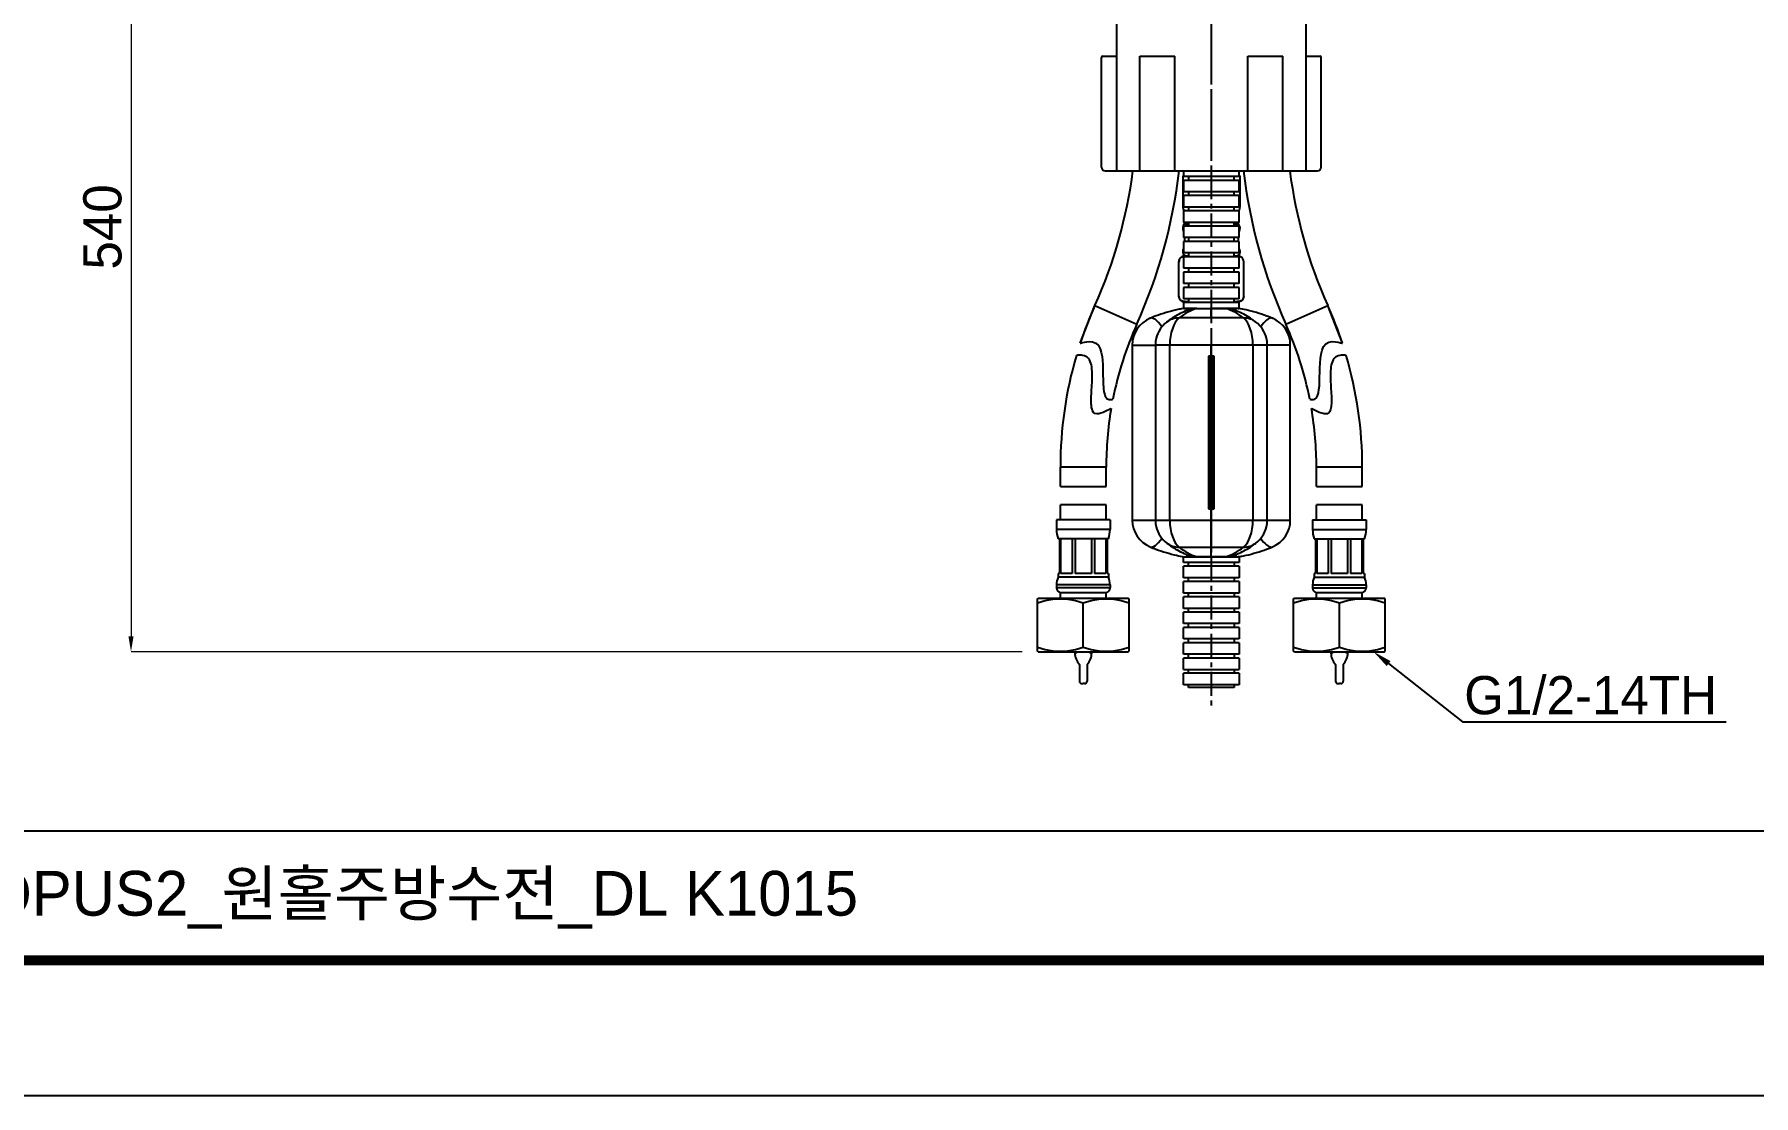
# Model space of a CAD drawing. Extents: x 0 to 1128, y 0 to 827.
# Drawn here: x 412.4 to 862.2, y 0 to 277.7 of the extents above; entities that cross this region are included whole.
import ezdxf
from ezdxf import colors
from ezdxf.entities.mleader import LeaderData, LeaderLine
from ezdxf.math import Vec2, Vec3

# ---------------------------------------------------------------- set-up
doc = ezdxf.new("R2010")
doc.units = 0
doc.header["$LTSCALE"] = 10
doc.header["$MEASUREMENT"] = 0
doc.header["$PDMODE"] = 3
doc.header["$PDSIZE"] = -10
doc.linetypes.add('CENTER', pattern=[2, 1.25, -0.25, 0.25, -0.25])
doc.layers.get('0').update_dxf_attribs({"linetype": 'CONTINUOUS'})
doc.layers.get('DEFPOINTS').update_dxf_attribs({"linetype": 'CONTINUOUS'})
for name, color, linetype in [('1', 7, 'CONTINUOUS'), ('DEF_LAYER_ASSEM_MEMBER', 7, 'CONTINUOUS'), ('Layer3', 2, 'CONTINUOUS')]:
    doc.layers.add(name, color=color, linetype=linetype)
doc.layers.add('외형선', color=3, linetype='CONTINUOUS', lineweight=35)
doc.styles.add('Daelim Dimension', font='')
doc.styles.get("Standard").update_dxf_attribs({"font": ''})
doc.styles.get('Daelim Dimension').set_extended_font_data('나눔고딕')
doc.styles.get('Standard').set_extended_font_data('GulimChe')
doc.dimstyles.new('DEFAULT', dxfattribs={"dimscale": 2, "dimtxt": 2, "dimasz": 2, "dimexe": 0, "dimexo": 2, "dimgap": 1, "dimtad": 1, "dimdec": 0, "dimzin": 9, "dimdsep": 46, "dimtxsty": 'Daelim Dimension', "dimcen": 0.5, "dimclrd": 5, "dimclre": 5, "dimclrt": 256, "dimadec": 1, "dimazin": 0, "dimtfac": 1, "dimtdec": 0, "dimtix": 1, "dimtmove": 0, "dimatfit": 3, "dimfxl": 1, "dimtolj": 1, "dimtzin": 1, "dimlwd": 9, "dimlwe": 9, "dimarcsym": 0})

# ---------------------------------------------------------------- blocks, each defined once
blk = doc.blocks.new('*D5')
at = {"color": 5, "lineweight": 9, "ltscale": 0.5, "transparency": 16777216}
for p, q in [((461.3, 338.47), (437.66, 338.47)), ((437.66, 334.47), (437.66, 120.15)), ((670.79, 116.15), (437.66, 116.15))]:
    blk.add_line(p, q, dxfattribs=at)
at = {"color": 5, "ltscale": 0.5, "transparency": 16777216}
for points in [[(436.99, 334.47), (438.32, 334.47), (437.66, 338.47)], [(436.99, 120.15), (438.32, 120.15), (437.66, 116.15)]]:
    blk.add_solid(points, dxfattribs=at)
at = {"layer": 'DEFPOINTS', "color": 0, "ltscale": 0.5, "transparency": 16777216}
for p in [(465.3, 338.47), (437.66, 116.15), (674.79, 116.15)]:
    blk.add_point(p, dxfattribs=at)
at = {"color": 7, "ltscale": 0.5, "transparency": 16777216, "insert": (430.23, 227.31), "char_height": 10, "attachment_point": 5, "rotation": 90, "style": 'Daelim Dimension'}
blk.add_mtext('\\A1;540', dxfattribs=at)

msp = doc.modelspace()

# ---------------------------------------------------------------- linework, layer by layer
at = {"color": 1, "linetype": 'CENTER', "ltscale": 0.5}
msp.add_line((720.29, 480.86), (720.29, 101.77), dxfattribs=at)
at = {"color": 0}
for p, q in [((701.61, 241.97), (701.61, 271.97)), ((710.71, 241.97), (710.71, 271.97)), ((729.88, 241.97), (729.88, 271.97)), ((738.97, 241.97), (738.97, 271.97))]:
    msp.add_line(p, q, dxfattribs=at)
at = {"color": 7, "linetype": 'Continuous'}
for p, q in [((680.79, 159.43), (692.79, 159.43)), ((747.79, 159.43), (759.79, 159.43)), ((692.79, 154.55), (680.79, 154.55)), ((759.79, 154.55), (747.79, 154.55)), ((684.59, 115.83), (684.79, 115.83)), ((685.79, 112.83), (685.79, 108.43)), ((687.79, 112.83), (687.79, 108.43)), ((688.99, 115.83), (688.79, 115.83)), ((751.59, 115.83), (751.79, 115.83)), ((752.79, 112.83), (752.79, 108.43)), ((754.79, 112.83), (754.79, 108.43)), ((755.99, 115.83), (755.79, 115.83)), ((686.39, 107.83), (686.79, 107.83)), ((687.19, 107.83), (686.79, 107.83)), ((753.39, 107.83), (753.79, 107.83)), ((754.19, 107.83), (753.79, 107.83))]:
    msp.add_line(p, q, dxfattribs=at)
at = {"ltscale": 0.5}
for p, q in [((712.99, 111.5), (727.59, 111.5)), ((726.29, 106.77), (714.29, 106.77))]:
    msp.add_line(p, q, dxfattribs=at)
at = {"color": 5}
msp.add_line((18.14, 69.28), (926.74, 69.28), dxfattribs=at)
at = {"ltscale": 0.5}
msp.add_lwpolyline([(0, 0), (1128.4, 0), (1128.4, 826.8), (0, 826.8)], close=True, dxfattribs=at)
at = {"color": 5, "linetype": 'ByBlock', "lineweight": 200, "const_width": 2.6}
msp.add_lwpolyline([(18.14, 35.4), (1110.14, 35.4), (1110.14, 807.6), (18.14, 807.6)], close=True, dxfattribs=at)
at = {"color": 7, "linetype": 'Continuous'}
for centre, radius, start, end in [((688.94, 115.83), 4.35, 180, 223.6028), ((684.79, 116.23), 0.4, 270, 0), ((684.64, 115.83), 4.35, 316.3972, 0), ((688.79, 116.23), 0.4, 180, 270), ((755.94, 115.83), 4.35, 180, 223.6028), ((751.79, 116.23), 0.4, 270, 0), ((751.64, 115.83), 4.35, 316.3972, 0), ((755.79, 116.23), 0.4, 180, 270), ((686.39, 108.43), 0.6, 180, 270), ((687.19, 108.43), 0.6, 270, 0), ((753.39, 108.43), 0.6, 180, 270), ((754.19, 108.43), 0.6, 270, 0)]:
    msp.add_arc(centre, radius, start, end, dxfattribs=at)
at = {"layer": '1', "color": 7, "linetype": 'Continuous'}
for p, q in [((712.81, 240.68), (712.81, 232.68)), ((712.81, 240.68), (712.99, 240.68)), ((712.99, 241.97), (712.99, 240.5)), ((727.59, 240.5), (712.99, 240.5)), ((712.99, 239.5), (712.99, 236.5)), ((727.59, 239.5), (712.99, 239.5)), ((714.29, 240.5), (714.29, 239.5)), ((726.29, 239.5), (726.29, 240.5)), ((727.59, 240.5), (727.59, 241.97)), ((727.59, 240.68), (727.81, 240.68)), ((727.59, 236.5), (727.59, 239.5)), ((727.81, 232.68), (727.81, 240.68)), ((727.59, 236.5), (712.99, 236.5)), ((712.99, 235.5), (712.99, 232.5)), ((727.59, 235.5), (712.99, 235.5)), ((714.29, 236.5), (714.29, 235.5)), ((726.29, 235.5), (726.29, 236.5)), ((727.59, 232.5), (727.59, 235.5)), ((712.81, 232.68), (712.99, 232.68)), ((727.59, 232.5), (712.99, 232.5)), ((712.99, 231.5), (712.99, 228.5)), ((727.59, 231.5), (712.99, 231.5)), ((714.29, 232.5), (714.29, 231.5)), ((726.29, 231.5), (726.29, 232.5)), ((727.59, 232.68), (727.81, 232.68)), ((727.59, 228.5), (727.59, 231.5)), ((727.59, 228.5), (712.99, 228.5)), ((712.99, 227.5), (712.99, 224.5)), ((727.59, 227.5), (712.99, 227.5)), ((713.25, 228.5), (713.25, 228.1)), ((713.25, 228.1), (714.29, 228.1)), ((714.29, 228.5), (714.29, 227.5)), ((726.29, 227.5), (726.29, 228.5)), ((726.29, 228.1), (727.38, 228.1)), ((727.38, 228.1), (727.38, 228.5)), ((727.59, 224.5), (727.59, 227.5)), ((727.59, 224.5), (712.99, 224.5)), ((712.99, 223.5), (712.99, 220.5)), ((727.59, 223.5), (712.99, 223.5)), ((727.59, 220.5), (712.99, 220.5)), ((713.25, 224.5), (713.25, 223.5)), ((714.29, 224.5), (714.29, 223.5)), ((714.29, 220.5), (714.29, 219.5)), ((726.29, 223.5), (726.29, 224.5)), ((726.29, 219.5), (726.29, 220.5)), ((727.38, 223.5), (727.38, 224.5)), ((727.59, 220.5), (727.59, 223.5)), ((711.79, 218.21), (711.82, 218.21)), ((712.99, 219.5), (712.99, 216.5)), ((727.59, 219.5), (712.99, 219.5)), ((727.59, 216.5), (712.99, 216.5)), ((714.29, 219.68), (713.29, 219.68)), ((714.29, 216.5), (714.29, 215.5)), ((727.29, 219.68), (726.29, 219.68)), ((726.29, 215.5), (726.29, 216.5)), ((727.59, 216.5), (727.59, 219.5)), ((728.77, 209.18), (728.77, 218.21)), ((728.77, 218.21), (728.77, 218.21)), ((712.99, 215.5), (712.99, 212.5)), ((727.59, 215.5), (712.99, 215.5)), ((727.59, 212.5), (712.99, 212.5)), ((712.99, 211.5), (712.99, 208.5)), ((727.59, 211.5), (712.99, 211.5)), ((714.29, 212.5), (714.29, 211.5)), ((726.29, 211.5), (726.29, 212.5)), ((727.59, 212.5), (727.59, 215.5)), ((727.59, 208.5), (727.59, 211.5)), ((711.82, 209.18), (711.79, 209.18)), ((727.59, 208.5), (712.99, 208.5)), ((712.99, 207.5), (712.99, 205.96)), ((727.59, 207.5), (712.99, 207.5)), ((714.29, 207.68), (713.32, 207.68)), ((714.29, 208.5), (714.29, 207.5)), ((726.29, 207.5), (726.29, 208.5)), ((727.27, 207.68), (726.29, 207.68)), ((727.59, 206), (727.59, 207.5)), ((728.77, 209.18), (728.77, 209.18)), ((720.29, 203.48), (711.87, 203.48)), ((712.97, 206), (712.99, 206)), ((713.24, 206), (712.99, 206)), ((716.5, 206), (713.24, 206)), ((715.7, 206), (713.24, 206)), ((716.5, 206), (720.29, 206)), ((716.51, 206), (720.29, 206)), ((724.08, 206), (720.29, 206)), ((720.29, 203.48), (720.29, 206)), ((720.29, 206), (720.29, 203.48)), ((720.29, 206), (724.08, 206)), ((728.72, 203.48), (720.29, 203.48)), ((726.96, 206), (724.08, 206)), ((727.35, 206), (724.08, 206)), ((727.59, 206), (727.35, 206)), ((727.35, 206), (727.59, 206)), ((699.62, 196.4), (699.62, 150.6)), ((699.62, 196.4), (705.67, 196.4)), ((705.67, 196.4), (705.67, 150.6)), ((709.42, 196.4), (705.67, 196.4)), ((709.42, 150.6), (709.42, 196.4)), ((720.29, 196.4), (709.42, 196.4)), ((719.54, 193.5), (719.54, 153.5)), ((719.99, 193.5), (719.54, 193.5)), ((719.99, 153.5), (719.99, 193.5)), ((719.99, 193.5), (720.29, 193.5)), ((720.29, 193.5), (720.29, 196.4)), ((720.29, 196.4), (720.29, 193.5)), ((731.16, 196.4), (720.29, 196.4)), ((720.29, 193.5), (720.29, 153.5)), ((720.29, 153.5), (720.29, 193.5)), ((720.59, 193.5), (720.29, 193.5)), ((720.59, 153.5), (720.59, 193.5)), ((721.05, 193.5), (720.59, 193.5)), ((721.05, 153.5), (721.05, 193.5)), ((731.16, 196.4), (731.16, 150.6)), ((734.92, 196.4), (731.16, 196.4)), ((734.92, 150.6), (734.92, 196.4)), ((740.96, 196.4), (734.92, 196.4)), ((740.96, 150.6), (740.96, 196.4)), ((719.54, 153.5), (719.99, 153.5)), ((719.99, 153.5), (720.29, 153.5)), ((720.29, 150.6), (720.29, 153.5)), ((720.59, 153.5), (720.29, 153.5)), ((720.29, 153.5), (720.29, 150.6)), ((720.59, 153.5), (721.05, 153.5)), ((699.62, 150.6), (705.67, 150.6)), ((705.67, 150.6), (709.42, 150.6)), ((709.42, 150.6), (720.29, 150.6)), ((720.29, 150.6), (731.16, 150.6)), ((720.29, 150.6), (720.29, 143.52)), ((720.29, 143.52), (720.29, 150.6)), ((731.16, 150.6), (734.92, 150.6)), ((734.92, 150.6), (740.96, 150.6)), ((711.87, 143.52), (720.29, 143.52)), ((712.79, 141), (713.24, 141)), ((712.79, 141), (712.97, 141)), ((712.99, 139.5), (712.99, 141.03)), ((727.59, 139.5), (712.99, 139.5)), ((713.24, 141), (716.5, 141)), ((713.24, 141), (715.7, 141)), ((714.29, 138.5), (714.29, 139.5)), ((716.5, 141), (720.29, 141)), ((720.29, 141), (716.5, 141)), ((720.29, 143.52), (722.22, 143.52)), ((720.29, 141), (720.29, 143.52)), ((720.29, 141), (720.29, 143.52)), ((724.08, 141), (720.29, 141)), ((720.29, 141), (724.08, 141)), ((722.22, 143.52), (728.72, 143.52)), ((724.08, 141), (726.96, 141)), ((724.08, 141), (727.35, 141)), ((726.29, 139.5), (726.29, 138.5)), ((727.79, 141), (727.35, 141)), ((727.79, 141), (727.35, 141)), ((727.59, 141), (727.59, 139.5)), ((712.99, 135.5), (712.99, 138.5)), ((727.59, 138.5), (712.99, 138.5)), ((727.59, 135.5), (712.99, 135.5)), ((714.29, 134.5), (714.29, 135.5)), ((726.29, 135.5), (726.29, 134.5)), ((727.59, 138.5), (727.59, 135.5)), ((712.99, 131.5), (712.99, 134.5)), ((727.59, 134.5), (712.99, 134.5)), ((727.59, 131.5), (712.99, 131.5)), ((712.99, 127.5), (712.99, 130.5)), ((727.59, 130.5), (712.99, 130.5)), ((714.29, 130.5), (714.29, 131.5)), ((726.29, 131.5), (726.29, 130.5)), ((727.59, 134.5), (727.59, 131.5)), ((727.59, 130.5), (727.59, 127.5)), ((727.59, 127.5), (712.99, 127.5)), ((712.99, 123.5), (712.99, 126.5)), ((727.59, 126.5), (712.99, 126.5)), ((714.29, 126.5), (714.29, 127.5)), ((726.29, 127.5), (726.29, 126.5)), ((727.59, 126.5), (727.59, 123.5)), ((727.59, 123.5), (712.99, 123.5)), ((712.99, 119.5), (712.99, 122.5)), ((727.59, 122.5), (712.99, 122.5)), ((714.29, 122.5), (714.29, 123.5)), ((726.29, 123.5), (726.29, 122.5)), ((727.59, 122.5), (727.59, 119.5)), ((727.59, 119.5), (712.99, 119.5)), ((712.99, 115.5), (712.99, 118.5)), ((727.59, 118.5), (712.99, 118.5)), ((714.29, 118.5), (714.29, 119.5)), ((726.29, 119.5), (726.29, 118.5)), ((727.59, 118.5), (727.59, 115.5)), ((727.59, 115.5), (712.99, 115.5)), ((712.99, 111.5), (712.99, 114.5)), ((727.59, 114.5), (712.99, 114.5)), ((714.29, 114.5), (714.29, 115.5)), ((726.29, 115.5), (726.29, 114.5)), ((727.59, 114.5), (727.59, 111.5)), ((712.99, 107.5), (712.99, 110.5)), ((727.59, 110.5), (712.99, 110.5)), ((714.29, 110.5), (714.29, 111.5)), ((726.29, 111.5), (726.29, 110.5)), ((727.59, 110.5), (727.59, 107.5)), ((727.59, 107.5), (712.99, 107.5)), ((714.29, 106.77), (714.29, 107.5)), ((726.29, 107.5), (726.29, 106.77))]:
    msp.add_line(p, q, dxfattribs=at)
for centre, radius, start, end in [((714.81, 232.68), 2, 180, 216.3796), ((725.81, 232.68), 2, 323.6204, 0), ((714.66, 226.91), 1.85, 139.994, 205.4628), ((725.96, 226.91), 1.85, 331.7788, 40.006), ((713.99, 220.84), 1.17, 147.8506, 261.5151), ((726.64, 220.84), 1.17, 278.4849, 35.6731), ((713.29, 218.21), 1.47, 159.9499, 180), ((713.29, 218.21), 1.47, 90, 144.5708), ((727.29, 218.21), 1.47, 39.6428, 90), ((727.29, 218.21), 1.47, 35.4292, 90), ((727.29, 218.21), 1.47, 7.9035, 23.657), ((713.32, 209.18), 1.5, 180, 181.751), ((713.32, 209.18), 1.5, 219.302, 270), ((727.27, 209.18), 1.5, 270, 324.6577), ((727.27, 209.18), 1.5, 339.9657, 349.9438), ((707.22, 196.4), 7.6, 112.5536, 180), ((713.27, 196.4), 7.6, 127.6874, 166.5086), ((727.32, 196.4), 7.6, 13.4914, 52.3126), ((733.36, 196.4), 7.6, 0, 67.4464), ((707.22, 150.6), 7.6, 180, 247.4464), ((713.27, 150.6), 7.6, 193.4914, 232.3126), ((727.32, 150.6), 7.6, 307.6874, 346.5086), ((733.36, 150.6), 7.6, 292.5536, 0)]:
    msp.add_arc(centre, radius, start, end, dxfattribs=at)
for centre, major_axis, ratio, start_param, end_param in [((707.22, 196.4), (-2.91, 7.02), 0.316701, 5.324714, 6.283178), ((713.27, 196.4), (-4.65, 6.01), 0.803666, 5.727568, 6.28318), ((713.27, 196.4), (0, 7.6), 0.505573, 0.372351, 1.570796), ((720.29, 160.81), (0, -45.81), 0.505573, 3.306063, 3.513943), ((720.29, 160.81), (0, -45.81), 0.505573, 2.769242, 2.977122), ((727.32, 196.4), (-4.65, -6.01), 0.803666, 3.141597, 3.69721), ((727.32, 196.4), (0, 7.6), 0.505573, 4.712389, 5.910834), ((733.36, 196.4), (-2.91, -7.02), 0.316701, 3.272372, 4.100076), ((733.36, 196.4), (-2.91, -7.02), 0.316701, 3.141588, 3.272372), ((710.24, 196.4), (0, 5.95), 0.7688, 1.268286, 1.570796), ((730.34, 196.4), (0, 5.95), 0.7688, 4.712389, 5.014896), ((710.24, 150.6), (0, -5.95), 0.7688, 4.712389, 5.014887), ((713.27, 150.6), (0, -7.6), 0.505573, 4.712389, 5.910834), ((727.32, 150.6), (0, -7.6), 0.505573, 0.372353, 1.570796), ((730.34, 150.6), (0, 5.95), 0.7688, 4.409889, 4.712389), ((707.22, 150.6), (2.91, 7.02), 0.316701, 3.1416, 4.100062), ((713.27, 150.6), (4.65, 6.01), 0.803666, 3.141598, 3.69721), ((727.32, 150.6), (4.65, -6.01), 0.803666, 5.727568, 6.283181), ((733.36, 150.6), (2.91, -7.02), 0.316701, 5.324702, 6.152406), ((720.29, 186.19), (0, -45.81), 0.505573, 5.910834, 6.118715), ((720.29, 186.19), (0, -45.81), 0.505573, 0.16447, 0.372351), ((733.36, 150.6), (2.91, -7.02), 0.316701, 6.152406, 6.28319)]:
    msp.add_ellipse(centre, major_axis=major_axis, ratio=ratio, start_param=start_param, end_param=end_param, dxfattribs=at)
for points, degree in [([(711.79, 209.18), (711.79, 218.21)], 1), ([(728.77, 218.21), (728.77, 218.28), (728.76, 218.35), (728.75, 218.41)], 3), ([(728.74, 208.91), (728.76, 209), (728.77, 209.09), (728.77, 209.18)], 3), ([(713.1, 205.99), (713.14, 205.99), (713.19, 206), (713.24, 206)], 3), ([(713.24, 206), (713.2, 206), (713.16, 206), (713.12, 205.99)], 3), ([(713.24, 206), (713.54, 206), (713.98, 205.87), (714.53, 205.62)], 3), ([(714.92, 205.77), (715.38, 205.92), (715.91, 206), (716.5, 206)], 3), ([(715.7, 205.94), (715.42, 205.91), (715.16, 205.85), (714.92, 205.77)], 3), ([(716.51, 206), (716.24, 206), (715.97, 205.98), (715.7, 205.95)], 3), ([(725.66, 205.77), (725.2, 205.92), (724.67, 206), (724.08, 206)], 3), ([(724.08, 206), (724.67, 206), (725.2, 205.92), (725.66, 205.77)], 3), ([(726.96, 205.94), (726.71, 205.89), (726.4, 205.77), (726.06, 205.62)], 3), ([(727.35, 206), (727.22, 206), (727.09, 205.98), (726.95, 205.95)], 3), ([(727.49, 205.99), (727.44, 205.99), (727.4, 206), (727.35, 206)], 3), ([(727.35, 206), (727.4, 206), (727.44, 205.99), (727.49, 205.99)], 3), ([(713.1, 141.01), (713.14, 141), (713.19, 141), (713.24, 141)], 3), ([(713.12, 141), (713.16, 141), (713.2, 140.99), (713.24, 141)], 3), ([(713.24, 141), (713.54, 141), (713.98, 141.13), (714.53, 141.37)], 3), ([(714.92, 141.22), (715.38, 141.07), (715.91, 141), (716.5, 141)], 3), ([(715.7, 141.05), (715.97, 141.01), (716.23, 140.99), (716.5, 141)], 3), ([(725.66, 141.22), (725.2, 141.07), (724.67, 141), (724.08, 141)], 3), ([(726.96, 141.05), (726.71, 141.11), (726.4, 141.22), (726.06, 141.37)], 3), ([(726.95, 141.05), (727.09, 141.01), (727.22, 140.99), (727.35, 141)], 3), ([(727.49, 141.01), (727.44, 141), (727.4, 141), (727.35, 141)], 3), ([(727.35, 141), (727.4, 141), (727.44, 141), (727.49, 141.01)], 3)]:
    msp.add_open_spline(points, degree=degree, dxfattribs=at)
for points, knots in [([(711.82, 218.21), (711.82, 218.62), (711.99, 218.94), (712.34, 219.32), (712.54, 219.42), (713.12, 219.62), (713.52, 219.64), (714.04, 219.64), (714.17, 219.64), (714.29, 219.63)], [0, 0, 0, 0, 0.125, 0.125, 0.25, 0.25, 0.5, 0.5, 0.5780611, 0.5780611, 0.5780611, 0.5780611]), ([(728.77, 218.21), (728.77, 218.62), (728.6, 218.94), (728.24, 219.32), (728.05, 219.42), (727.46, 219.62), (727.06, 219.64), (726.54, 219.64), (726.42, 219.64), (726.29, 219.63)], [0, 0, 0, 0, 0.125, 0.125, 0.25, 0.25, 0.5, 0.5, 0.5780611, 0.5780611, 0.5780611, 0.5780611]), ([(714.29, 207.74), (714.17, 207.73), (714.04, 207.73), (713.52, 207.73), (713.12, 207.75), (712.53, 207.96), (712.33, 208.07), (711.99, 208.46), (711.82, 208.78), (711.82, 209.18)], [0.4211246, 0.4211246, 0.4211246, 0.4211246, 0.5, 0.5, 0.75, 0.75, 0.875, 0.875, 1, 1, 1, 1]), ([(728.77, 209.18), (728.77, 208.77), (728.6, 208.45), (728.25, 208.07), (728.05, 207.96), (727.46, 207.75), (727.06, 207.73), (726.54, 207.73), (726.42, 207.73), (726.29, 207.74)], [0, 0, 0, 0, 0.125, 0.125, 0.25, 0.25, 0.5, 0.5, 0.5781143, 0.5781143, 0.5781143, 0.5781143]), ([(713.11, 205.98), (712.7, 205.91), (711.37, 205.66), (709.14, 205.12), (706.59, 204.32), (704.98, 203.7), (704.25, 203.39)], [0, 0, 0, 0, 0.133544, 0.439612, 0.745762, 1, 1, 1, 1]), ([(715.07, 205.82), (714.67, 205.69), (713.68, 205.35), (712.14, 204.67), (710.47, 203.73), (709.3, 202.93), (708.68, 202.46), (708.58, 202.38)], [0, 0, 0, 0, 0.17281, 0.428745, 0.688425, 0.950135, 1, 1, 1, 1]), ([(732, 202.38), (731.67, 202.64), (730.77, 203.3), (729.25, 204.25), (727.49, 205.12), (726.23, 205.59), (725.59, 205.8), (725.51, 205.82)], [0, 0, 0, 0, 0.167849, 0.448748, 0.723467, 0.968195, 1, 1, 1, 1]), ([(736.33, 203.39), (735.83, 203.6), (734.43, 204.15), (732.12, 204.92), (729.67, 205.57), (728.11, 205.87), (727.48, 205.98)], [0, 0, 0, 0, 0.177853, 0.484581, 0.791187, 1, 1, 1, 1]), ([(708.58, 144.61), (708.92, 144.35), (709.82, 143.69), (711.33, 142.75), (713.09, 141.88), (714.36, 141.4), (715, 141.2), (715.07, 141.17)], [0, 0, 0, 0, 0.167849, 0.448748, 0.723467, 0.968195, 1, 1, 1, 1]), ([(725.51, 141.17), (725.92, 141.3), (726.91, 141.64), (728.45, 142.32), (730.12, 143.26), (731.29, 144.06), (731.9, 144.53), (732, 144.61)], [0, 0, 0, 0, 0.17281, 0.428745, 0.688425, 0.950135, 1, 1, 1, 1]), ([(704.25, 143.6), (704.76, 143.39), (706.15, 142.84), (708.47, 142.07), (710.92, 141.43), (712.47, 141.12), (713.11, 141.02)], [0, 0, 0, 0, 0.177854, 0.484582, 0.791188, 1, 1, 1, 1]), ([(727.48, 141.01), (727.89, 141.08), (729.21, 141.33), (731.45, 141.87), (733.99, 142.68), (735.61, 143.3), (736.33, 143.6)], [0, 0, 0, 0, 0.133545, 0.439613, 0.745763, 1, 1, 1, 1])]:
    msp.add_open_spline(points, degree=3, knots=knots, dxfattribs=at)
at = {"layer": 'DEF_LAYER_ASSEM_MEMBER', "color": 7, "linetype": 'Continuous'}
for p, q in [((686, 196.85), (689.84, 206.75)), ((754.59, 196.85), (750.75, 206.75)), ((749, 194.03), (749.25, 195.08)), ((688.98, 184.73), (689.01, 185.31)), ((692.06, 185.44), (692.12, 184.86)), ((751.56, 185.46), (751.6, 184.87)), ((680.79, 159.43), (680.79, 164.47)), ((692.79, 159.43), (692.79, 164.47)), ((747.79, 159.43), (747.79, 164.47)), ((759.79, 159.43), (759.79, 164.47)), ((680.79, 150.65), (680.79, 154.55)), ((692.79, 150.65), (692.79, 154.55)), ((747.79, 150.65), (747.79, 154.55)), ((759.79, 150.65), (759.79, 154.55)), ((693.79, 150.65), (679.79, 150.65)), ((679.79, 150.65), (679.79, 148.15)), ((693.79, 150.65), (693.79, 148.15)), ((746.79, 150.65), (760.79, 150.65)), ((746.79, 150.65), (746.79, 148.15)), ((760.79, 150.65), (760.79, 148.15)), ((693.39, 145.65), (680.19, 145.65)), ((680.54, 145.65), (680.54, 136.65)), ((680.87, 145.65), (680.87, 136.65)), ((683.88, 145.65), (683.88, 136.65)), ((684.67, 145.65), (684.67, 136.65)), ((688.91, 145.65), (688.91, 136.65)), ((689.72, 145.65), (689.72, 136.65)), ((692.71, 145.65), (692.71, 136.65)), ((693.04, 145.65), (693.04, 136.65)), ((747.19, 145.65), (760.39, 145.65)), ((747.54, 145.65), (747.54, 136.65)), ((747.88, 145.65), (747.88, 136.65)), ((750.87, 145.65), (750.87, 136.65)), ((751.67, 145.65), (751.67, 136.65)), ((755.91, 145.65), (755.91, 136.65)), ((756.71, 145.65), (756.71, 136.65)), ((759.71, 145.65), (759.71, 136.65)), ((760.04, 145.65), (760.04, 136.65)), ((680.54, 136.65), (680.19, 136.65)), ((680.19, 136.65), (680.19, 135.65)), ((693.39, 135.65), (680.19, 135.65)), ((683.88, 136.65), (680.87, 136.65)), ((688.91, 136.65), (684.67, 136.65)), ((692.71, 136.65), (689.72, 136.65)), ((693.39, 136.65), (693.04, 136.65)), ((693.39, 136.65), (693.39, 135.65)), ((747.54, 136.65), (747.19, 136.65)), ((747.19, 136.65), (747.19, 135.65)), ((747.19, 135.65), (760.39, 135.65)), ((750.87, 136.65), (747.88, 136.65)), ((755.91, 136.65), (751.67, 136.65)), ((759.71, 136.65), (756.71, 136.65)), ((760.39, 136.65), (760.04, 136.65)), ((760.39, 136.65), (760.39, 135.65)), ((679.79, 133.69), (679.79, 132.85)), ((680.79, 131.65), (692.79, 131.65)), ((680.79, 130.15), (680.79, 131.65)), ((692.79, 130.15), (692.79, 131.65)), ((693.79, 133.69), (693.79, 132.85)), ((746.79, 133.69), (746.79, 132.85)), ((747.79, 131.65), (759.79, 131.65)), ((747.79, 130.15), (747.79, 131.65)), ((759.79, 130.15), (759.79, 131.65)), ((760.79, 133.69), (760.79, 132.85)), ((674.79, 130.02), (675.02, 130.15)), ((674.79, 116.28), (674.79, 130.02)), ((675.02, 130.15), (698.57, 130.15)), ((686.79, 117.35), (686.79, 128.95)), ((698.79, 130.02), (698.57, 130.15)), ((698.79, 116.28), (698.79, 130.02)), ((741.79, 130.02), (742.02, 130.15)), ((741.79, 116.28), (741.79, 130.02)), ((742.02, 130.15), (765.57, 130.15)), ((753.79, 117.35), (753.79, 128.95)), ((765.79, 130.02), (765.57, 130.15)), ((765.79, 116.28), (765.79, 130.02)), ((674.79, 117.35), (676.86, 116.76)), ((696.73, 116.76), (698.79, 117.35)), ((741.79, 117.35), (743.86, 116.76)), ((763.73, 116.76), (765.79, 117.35)), ((675.02, 116.15), (674.79, 116.28)), ((675.02, 116.15), (698.57, 116.15)), ((698.57, 116.15), (698.79, 116.28)), ((742.02, 116.15), (741.79, 116.28)), ((742.02, 116.15), (765.57, 116.15)), ((765.57, 116.15), (765.79, 116.28))]:
    msp.add_line(p, q, dxfattribs=at)
at = {"layer": 'DEF_LAYER_ASSEM_MEMBER', "color": 9, "linetype": 'Continuous'}
for p, q in [((689.84, 206.75), (700.79, 201.85)), ((739.8, 201.85), (750.75, 206.75)), ((692.79, 164.47), (680.79, 164.47)), ((759.79, 164.47), (747.79, 164.47)), ((693.79, 148.15), (679.79, 148.15)), ((746.79, 148.15), (760.79, 148.15)), ((693.79, 133.69), (679.79, 133.69)), ((693.79, 132.85), (679.79, 132.85)), ((746.79, 133.69), (760.79, 133.69)), ((746.79, 132.85), (760.79, 132.85))]:
    msp.add_line(p, q, dxfattribs=at)
at = {"layer": 'DEF_LAYER_ASSEM_MEMBER', "color": 7, "linetype": 'Continuous'}
for points in [[(688.41, 192.53), (688.13, 192.9), (687.8, 193.19), (687.44, 193.41), (687.07, 193.56), (686.69, 193.65), (686.32, 193.71), (685.97, 193.73), (685.65, 193.73), (685.38, 193.71), (685.18, 193.7), (685.05, 193.68), (685.01, 193.68)], [(686, 196.85), (686.07, 196.87), (686.3, 196.94), (686.65, 197.04), (687.12, 197.15), (687.69, 197.25), (688.38, 197.31), (689.2, 197.24)], [(689.2, 197.24), (690.06, 196.92), (690.75, 196.3), (691.21, 195.44), (691.5, 194.45)], [(691.5, 194.45), (691.69, 193.41), (691.8, 192.34), (691.87, 191.28), (691.91, 190.25), (691.93, 189.27), (691.95, 188.35), (691.96, 187.52), (691.99, 186.76), (692.02, 186.07), (692.06, 185.44)], [(748.55, 185.74), (748.6, 186.83), (748.63, 187.98), (748.66, 189.19), (748.69, 190.43), (748.74, 191.67), (748.84, 192.88), (749, 194.03)], [(749.25, 195.08), (749.65, 196), (750.25, 196.73), (751.07, 197.16)], [(751.07, 197.16), (751.94, 197.31), (752.76, 197.27), (753.48, 197.15), (754.07, 197), (754.46, 196.89), (754.59, 196.85)], [(755.58, 193.68), (755.54, 193.68), (755.41, 193.7), (755.21, 193.71), (754.94, 193.73), (754.62, 193.73), (754.26, 193.71), (753.89, 193.65), (753.51, 193.56), (753.14, 193.4), (752.78, 193.19), (752.46, 192.89), (752.18, 192.53)], [(689.01, 185.31), (689.05, 185.91), (689.08, 186.56), (689.11, 187.25), (689.13, 187.99), (689.13, 188.75), (689.11, 189.48), (689.06, 190.12), (689, 190.68), (688.91, 191.18), (688.79, 191.65), (688.63, 192.1), (688.41, 192.53)], [(752.18, 192.53), (751.96, 192.11), (751.8, 191.66), (751.68, 191.21), (751.6, 190.73), (751.53, 190.21), (751.48, 189.61), (751.46, 188.92), (751.46, 188.19), (751.47, 187.45), (751.5, 186.75), (751.53, 186.09), (751.56, 185.46)], [(690.31, 178.36), (689.84, 178.48), (689.48, 178.77), (689.23, 179.17), (689.08, 179.62), (688.98, 180.1), (688.92, 180.58), (688.89, 181.06), (688.87, 181.52), (688.87, 181.99), (688.88, 182.49), (688.89, 183.03), (688.92, 183.6), (688.95, 184.16), (688.98, 184.73)], [(692.12, 184.86), (692.19, 184.33), (692.28, 183.86), (692.39, 183.43), (692.54, 183.02), (692.75, 182.65), (693, 182.37), (693.27, 182.2), (693.54, 182.13), (693.79, 182.11), (694, 182.13), (694.18, 182.15), (694.31, 182.19), (694.42, 182.21), (694.49, 182.23), (694.53, 182.25), (694.54, 182.25)], [(746.05, 182.25), (746.11, 182.23), (746.3, 182.18), (746.61, 182.12), (746.99, 182.12), (747.39, 182.24), (747.77, 182.56), (748.08, 183.12), (748.31, 183.87), (748.45, 184.75), (748.55, 185.74)], [(751.6, 184.87), (751.63, 184.3), (751.66, 183.74), (751.69, 183.18), (751.71, 182.62), (751.72, 182.08), (751.71, 181.56), (751.7, 181.07), (751.67, 180.61), (751.62, 180.21), (751.56, 179.86), (751.49, 179.55), (751.39, 179.27), (751.27, 179.01), (751.1, 178.76), (750.89, 178.56), (750.63, 178.43), (750.36, 178.37)], [(694.09, 179.79), (694.01, 179.75), (693.8, 179.64), (693.47, 179.46), (693.05, 179.25), (692.56, 179), (691.99, 178.75), (691.41, 178.54), (690.84, 178.4), (690.31, 178.36)], [(750.36, 178.37), (750.09, 178.36), (749.81, 178.39), (749.51, 178.45), (749.19, 178.54), (748.86, 178.65), (748.52, 178.78), (748.17, 178.94), (747.81, 179.11), (747.45, 179.29), (747.1, 179.47), (746.8, 179.63), (746.58, 179.75), (746.5, 179.79)], [(674.79, 128.95), (676.86, 129.54), (678.84, 129.9), (680.8, 130.02), (682.76, 129.9), (684.73, 129.54), (686.79, 128.95)], [(686.79, 128.95), (688.86, 129.54), (690.83, 129.9), (692.79, 130.02), (694.75, 129.9), (696.73, 129.54), (698.79, 128.95)], [(741.79, 128.95), (743.86, 129.54), (745.84, 129.9), (747.8, 130.02), (749.76, 129.9), (751.73, 129.54), (753.79, 128.95)], [(753.79, 128.95), (755.86, 129.54), (757.83, 129.9), (759.79, 130.02), (761.75, 129.9), (763.73, 129.54), (765.79, 128.95)], [(676.86, 116.76), (678.84, 116.4), (680.8, 116.28), (682.76, 116.4), (684.73, 116.76), (686.79, 117.35)], [(686.79, 117.35), (688.86, 116.76), (690.83, 116.4), (692.79, 116.28), (694.75, 116.4), (696.73, 116.76)], [(743.86, 116.76), (745.84, 116.4), (747.8, 116.28), (749.76, 116.4), (751.73, 116.76), (753.79, 117.35)], [(753.79, 117.35), (755.86, 116.76), (757.83, 116.4), (759.79, 116.28), (761.75, 116.4), (763.73, 116.76)]]:
    msp.add_lwpolyline(points, dxfattribs=at)
for centre, radius, start, end in [((575.61, 257.97), 125.19, 335.8523, 352.657), ((575.61, 257.97), 137.19, 335.8523, 353.3024), ((864.98, 257.97), 137.19, 186.6976, 204.1477), ((864.98, 257.97), 125.19, 187.343, 204.1477), ((784.16, 164.47), 103.37, 155.8523, 161.7435), ((656.42, 164.47), 103.37, 18.2565, 24.1477), ((784.16, 164.47), 91.37, 155.8523, 168.7769), ((656.42, 164.47), 91.37, 11.2231, 24.1477), ((784.16, 164.47), 103.37, 163.5855, 180), ((656.42, 164.47), 103.37, 0, 16.4145), ((784.16, 164.47), 91.37, 170.343, 180), ((656.42, 164.47), 91.37, 0, 9.657), ((687.79, 148.15), 8, 180, 198.1949), ((685.79, 148.15), 8, 341.8051, 0), ((754.79, 148.15), 8, 180, 198.1949), ((752.79, 148.15), 8, 341.8051, 0), ((684.79, 133.69), 5, 156.9261, 180), ((688.79, 133.69), 5, 0, 23.0739), ((751.79, 133.69), 5, 156.9261, 180), ((755.79, 133.69), 5, 0, 23.0739), ((680.99, 132.85), 1.2, 180, 260.7132), ((692.59, 132.85), 1.2, 279.2868, 0), ((747.99, 132.85), 1.2, 180, 260.7132), ((759.59, 132.85), 1.2, 279.2868, 0)]:
    msp.add_arc(centre, radius, start, end, dxfattribs=at)
at = {"layer": 'Layer3', "color": 1, "linetype": 'CENTER'}
msp.add_line((720.29, 323.32), (720.29, 238.6), dxfattribs=at)
msp.add_line((720.29, 323.32), (720.29, 238.6), dxfattribs=at)
at = {"layer": '외형선', "color": 0, "linetype": 'ByBlock', "lineweight": -2, "ltscale": 6}
for p, q in [((695.54, 241.97), (695.54, 302.67)), ((745.04, 302.67), (745.04, 241.97)), ((691.54, 242.97), (691.54, 271.67)), ((691.84, 271.97), (695.54, 271.97)), ((701.61, 271.97), (710.71, 271.97)), ((729.88, 271.97), (738.97, 271.97)), ((745.04, 271.97), (748.74, 271.97)), ((749.04, 242.97), (749.04, 271.67)), ((692.54, 241.97), (748.04, 241.97))]:
    msp.add_line(p, q, dxfattribs=at)
for centre, radius, start, end in [((691.84, 271.67), 0.3, 90, 180), ((695.24, 272.27), 0.3, 270, 0), ((745.34, 272.27), 0.3, 180, 270), ((748.74, 271.67), 0.3, 0, 90), ((692.54, 242.97), 1, 180, 270), ((748.04, 242.97), 1, 270, 0)]:
    msp.add_arc(centre, radius, start, end, dxfattribs=at)

# ---------------------------------------------------------------- texts
at = {"color": 2, "insert": (220.72, 58.8), "char_height": 11.7115, "width": 518.4179, "attachment_point": 1, "style": 'Daelim Dimension'}
msp.add_mtext('{\\fPretendard Variable SemiBold|b0|i0|c129|p2;대림바스(주)} Single lever_OPUS2_원홀주방수전_DL K1015', dxfattribs=at)

# ---------------------------------------------------------------- dimensions: what is measured, and where the dimension line sits
at = {"color": 5, "ltscale": 0.5}
dim = msp.add_linear_dim(base=(437.66, 116.15), p1=(465.3, 338.47), p2=(674.79, 116.15), angle=90, text='540', dimstyle='DEFAULT', override={"dimtxt": 5, "dimclrd": 5, "dimclre": 5, "dimclrt": 7}, dxfattribs=at)
dim.commit()
dim.dimension.update_dxf_attribs({"geometry": '*D5', "text_midpoint": (430.23, 227.31)})

# ---------------------------------------------------------------- leaders
at = {"ltscale": 0.5}
ml = msp.add_multileader_mtext('Standard', dxfattribs=at)
ml.set_content('{\\f나눔고딕|b0|i0|c129|p50;G1/2-14TH}', color=256)
ml.set_leader_properties(color=5)
ml.build(insert=Vec2(0, 0))
ml.multileader.update_dxf_attribs({"text_left_attachment_type": 6, "text_right_attachment_type": 6, "dogleg_length": 0.36, "arrow_head_size": 5})
ctx = ml.context
ctx.base_point, ctx.char_height, ctx.arrow_head_size, ctx.landing_gap_size, ctx.plane_origin = Vec3(786.36, 97.78), 10, 5, 0.09, Vec3(766.53, 115.12)
ctx.left_attachment, ctx.right_attachment = 6, 6
notes = []
notes.append((ctx, [(0, (1, 1, 0), (786, 97.78), (1, 0), 0.36, [(0, [(762.74, 116.15)], 0, [])])]))
ctx.mtext.insert, ctx.mtext.flow_direction = Vec3(786.45, 109.78), 5
for ctx, leaders in notes:
    for number, flags, end, landing, length, lines in leaders:
        leader = LeaderData()
        leader.index, (leader.has_last_leader_line, leader.has_dogleg_vector, leader.attachment_direction) = number, flags
        leader.last_leader_point, leader.dogleg_vector, leader.dogleg_length = Vec3(end), Vec3(landing), length
        for number, points, colour, breaks in lines:
            line = LeaderLine()
            line.index, line.vertices, line.color, line.breaks = number, Vec3.list(points), colors.encode_raw_color(colour), breaks
            leader.lines.append(line)
        ctx.leaders.append(leader)

doc.saveas('drawing.dxf')
